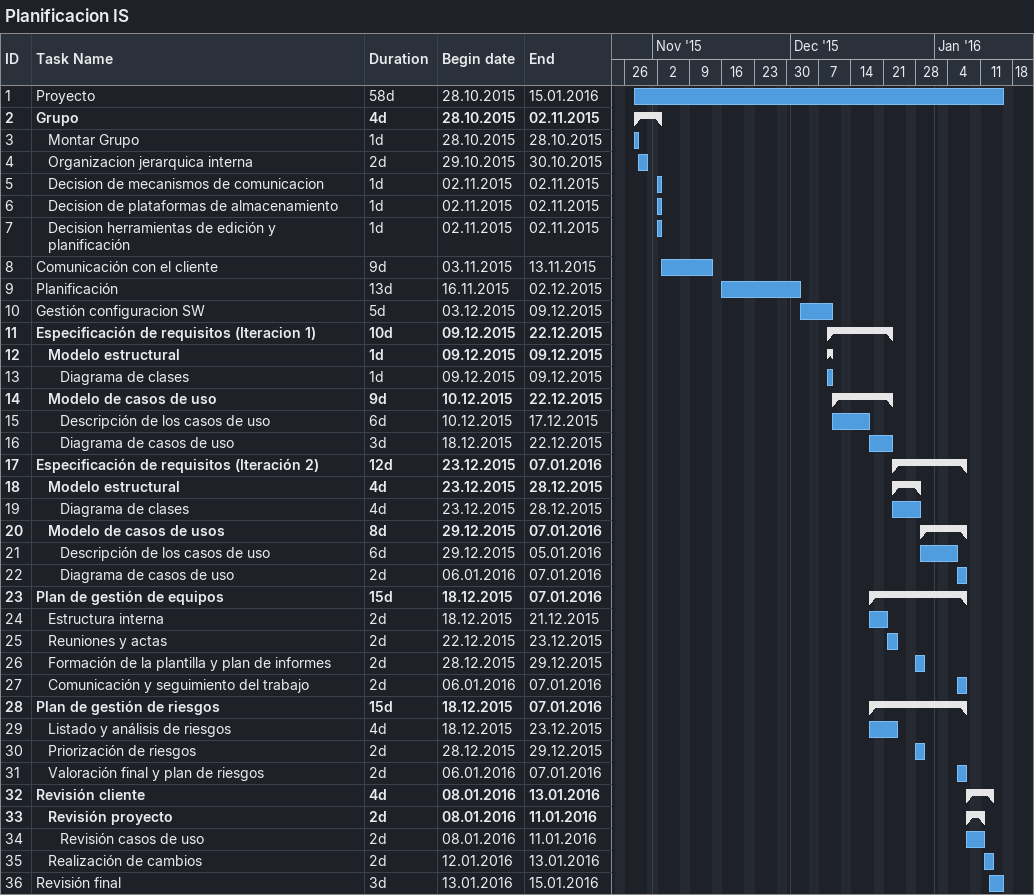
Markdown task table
Planificacion IS

| ID | Level | Task | Duration | Start | Finish |
|---|---|---|---|---|---|
| 1 | 1 | Proyecto | 58d | 2015-10-28 | 2016-01-15 |
| 2 | 1 | **Grupo** | 4d | 2015-10-28 | 2015-11-02 |
| 3 | 2 | Montar Grupo | 1d | 2015-10-28 | 2015-10-28 |
| 4 | 2 | Organizacion jerarquica interna | 2d | 2015-10-29 | 2015-10-30 |
| 5 | 2 | Decision de mecanismos de comunicacion | 1d | 2015-11-02 | 2015-11-02 |
| 6 | 2 | Decision de plataformas de almacenamiento | 1d | 2015-11-02 | 2015-11-02 |
| 7 | 2 | Decision herramientas de edición y planificación | 1d | 2015-11-02 | 2015-11-02 |
| 8 | 1 | Comunicación con el cliente | 9d | 2015-11-03 | 2015-11-13 |
| 9 | 1 | Planificación | 13d | 2015-11-16 | 2015-12-02 |
| 10 | 1 | Gestión configuracion SW | 5d | 2015-12-03 | 2015-12-09 |
| 11 | 1 | **Especificación de requisitos (Iteracion 1)** | 10d | 2015-12-09 | 2015-12-22 |
| 12 | 2 | **Modelo estructural** | 1d | 2015-12-09 | 2015-12-09 |
| 13 | 3 | Diagrama de clases | 1d | 2015-12-09 | 2015-12-09 |
| 14 | 2 | **Modelo de casos de uso** | 9d | 2015-12-10 | 2015-12-22 |
| 15 | 3 | Descripción de los casos de uso | 6d | 2015-12-10 | 2015-12-17 |
| 16 | 3 | Diagrama de casos de uso | 3d | 2015-12-18 | 2015-12-22 |
| 17 | 1 | **Especificación de requisitos (Iteración 2)** | 12d | 2015-12-23 | 2016-01-07 |
| 18 | 2 | **Modelo estructural** | 4d | 2015-12-23 | 2015-12-28 |
| 19 | 3 | Diagrama de clases | 4d | 2015-12-23 | 2015-12-28 |
| 20 | 2 | **Modelo de casos de usos** | 8d | 2015-12-29 | 2016-01-07 |
| 21 | 3 | Descripción de los casos de uso | 6d | 2015-12-29 | 2016-01-05 |
| 22 | 3 | Diagrama de casos de uso | 2d | 2016-01-06 | 2016-01-07 |
| 23 | 1 | **Plan de gestión de equipos** | 15d | 2015-12-18 | 2016-01-07 |
| 24 | 2 | Estructura interna | 2d | 2015-12-18 | 2015-12-21 |
| 25 | 2 | Reuniones y actas | 2d | 2015-12-22 | 2015-12-23 |
| 26 | 2 | Formación de la plantilla y plan de informes | 2d | 2015-12-28 | 2015-12-29 |
| 27 | 2 | Comunicación y seguimiento del trabajo | 2d | 2016-01-06 | 2016-01-07 |
| 28 | 1 | **Plan de gestión de riesgos** | 15d | 2015-12-18 | 2016-01-07 |
| 29 | 2 | Listado y análisis de riesgos | 4d | 2015-12-18 | 2015-12-23 |
| 30 | 2 | Priorización de riesgos | 2d | 2015-12-28 | 2015-12-29 |
| 31 | 2 | Valoración final y plan de riesgos | 2d | 2016-01-06 | 2016-01-07 |
| 32 | 1 | **Revisión cliente** | 4d | 2016-01-08 | 2016-01-13 |
| 33 | 2 | **Revisión proyecto** | 2d | 2016-01-08 | 2016-01-11 |
| 34 | 3 | Revisión casos de uso | 2d | 2016-01-08 | 2016-01-11 |
| 35 | 2 | Realización de cambios | 2d | 2016-01-12 | 2016-01-13 |
| 36 | 1 | Revisión final | 3d | 2016-01-13 | 2016-01-15 |
